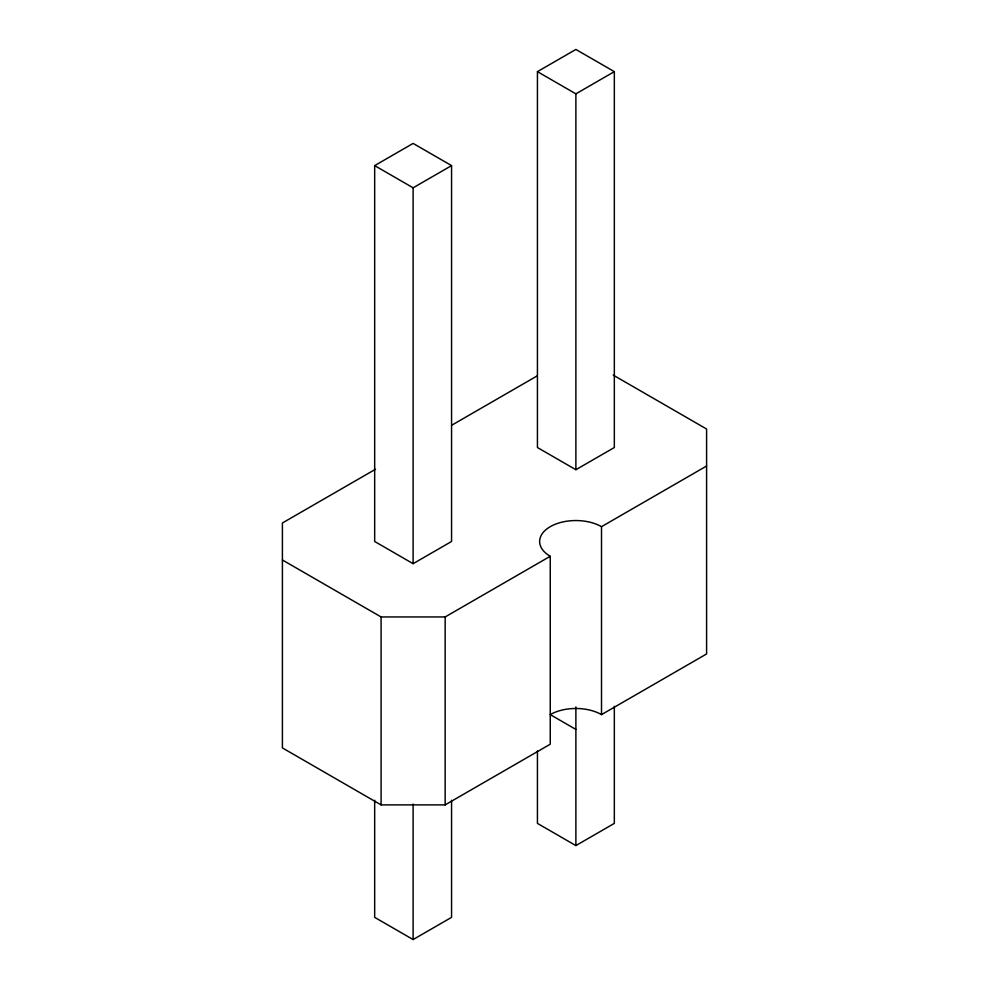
<?xml version="1.0" encoding="UTF-8"?>
<svg xmlns="http://www.w3.org/2000/svg" width="989" height="989" viewBox="0 0 989 989"><rect width="100%" height="100%" fill="white"/><g stroke="black" fill="none" stroke-linecap="round" stroke-linejoin="round"><path stroke-width="1.48" d="M374.67 165.608L413.118 143.417L451.565 165.608L451.565 541.478L413.118 563.681L374.67 541.478L374.67 165.608L413.118 187.811L451.565 165.608M537.435 71.641L575.882 49.45L614.33 71.641L614.33 447.523L575.882 469.713L537.435 447.523L537.435 71.641L575.882 93.844L614.33 71.641M375.523 469.231L282.409 522.983L282.409 747.919L381.086 804.885L445.161 804.885L550.243 744.21L550.243 556.275A36.247 20.93 0 0 1 550.243 526.68A36.247 20.93 0 0 1 601.51 526.68L706.591 466.017M452.06 425.035L537.188 375.882M282.409 559.984L381.086 616.951L445.161 616.951L550.243 556.275M575.882 729.412L550.243 714.614A36.247 20.93 0 0 1 601.51 714.614L706.591 653.952L706.591 429.016L613.254 375.128M374.67 800.274L374.67 917.359L413.118 939.55L451.565 917.359L451.565 800.274M537.435 750.985L537.435 823.392L575.882 845.583L614.33 823.392L614.33 706.307M601.51 526.68L601.51 714.614M575.882 93.844L575.882 469.713M575.882 706.937L575.882 845.583M445.161 616.951L445.161 804.885M413.118 187.811L413.118 563.681M413.118 803.995L413.118 939.55M381.086 616.951L381.086 804.885"/></g></svg>
